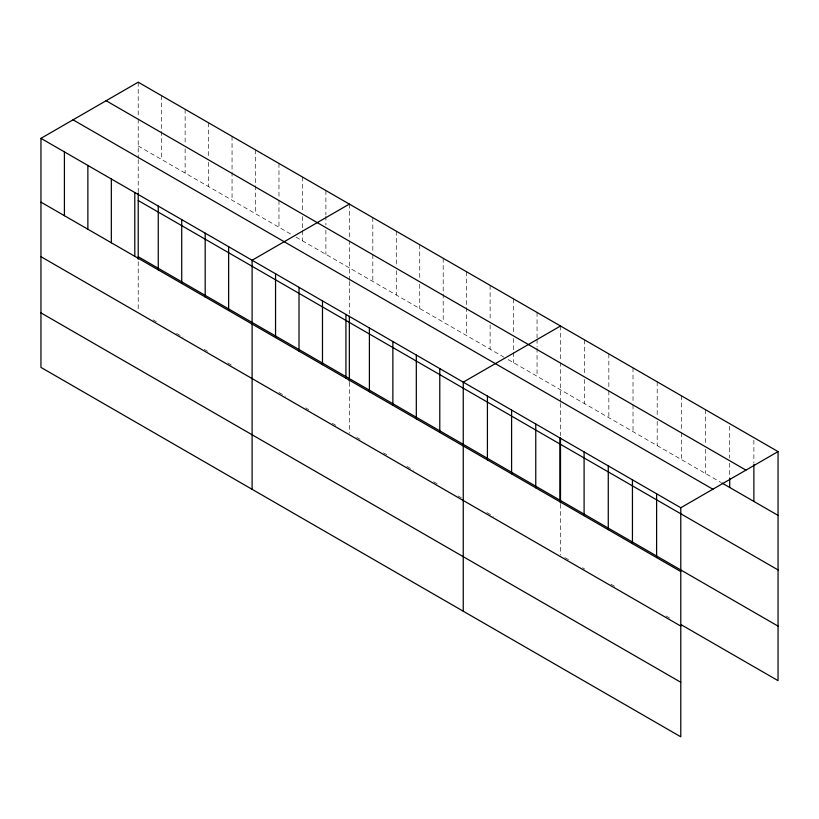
<?xml version="1.0" encoding="UTF-8"?>
<svg xmlns="http://www.w3.org/2000/svg" width="819" height="819" viewBox="0 0 819 819"><rect width="100%" height="100%" fill="white"/><g stroke="black" fill="none" stroke-linecap="round" stroke-linejoin="round"><path stroke-width="0.61" stroke-dasharray="4.09 3.07" d="M349.355 281.521L349.355 313.749M349.355 280.282L349.355 241.093M560.503 403.429L560.503 435.657M560.503 402.19L560.503 363.001M138.216 145.987L291.769 234.643M296.038 237.1L503.982 357.166M508.251 359.623L720.915 482.401M153.143 319.86L156.337 321.713M176.607 333.415L183.006 337.1M204.33 349.416L207.524 351.269M227.795 362.96L232.053 365.428M278.972 392.516L285.37 396.212M305.641 407.903L308.835 409.756M332.299 423.3L336.558 425.757M356.828 437.459L360.022 439.312M383.487 452.856L386.681 454.699M406.941 466.4L413.339 470.086M433.609 481.787L437.868 484.254M458.128 495.945L461.332 497.798M486.926 512.571L493.325 516.267M564.895 557.596L569.297 560.124M582.483 567.741L584.674 569.01M611.046 584.234L615.438 586.773M665.98 615.949L670.372 618.488M753.879 440.192L753.879 463.165M729.709 426.238L729.709 458.138M729.709 463.237L729.709 478.552M705.538 409.735L705.538 444.185M705.538 449.283L705.538 473.525M681.367 395.782L681.367 431.5M681.367 432.78L681.367 459.572M657.196 381.828L657.196 416.267M657.196 421.375L657.196 445.618M633.015 367.864L633.015 403.593M633.015 404.862L633.015 431.654M608.845 353.91L608.845 389.639M608.845 390.909L608.845 417.7M584.674 339.957L584.674 374.406M584.674 379.504L584.674 403.747M560.503 326.003L560.503 361.722M560.503 504.238L560.503 555.057M537.049 312.459L537.049 337.971M537.049 339.25L537.049 346.908M537.049 348.177L537.049 376.249M513.585 298.915L513.585 333.364M513.585 338.462L513.585 351.218M513.585 352.498L513.585 362.704M490.12 285.37L490.12 319.809M490.12 324.918L490.12 349.16M466.666 271.826L466.666 306.265M466.666 307.545L466.666 335.616M443.202 258.282L443.202 292.721M443.202 294.001L443.202 322.072M419.737 244.727L419.737 279.177M419.737 284.285L419.737 308.528M396.283 231.183L396.283 265.632M396.283 270.741L396.283 294.983M372.819 217.639L372.819 253.368M372.819 254.637L372.819 281.429M349.355 204.095L349.355 239.824M349.355 382.33L349.355 433.149M325.901 190.551L325.901 214.793M325.901 216.073L325.901 225M325.901 230.108L325.901 254.34M302.436 177.006L302.436 211.456M302.436 216.554L302.436 229.32M302.436 230.589L302.436 240.796M278.972 163.462L278.972 199.191M278.972 200.46L278.972 227.252M255.518 149.918L255.518 213.708M232.053 136.374L232.053 170.823M232.053 172.092L232.053 200.164M208.599 122.83L208.599 157.279M208.599 162.377L208.599 186.619M185.135 109.285L185.135 143.734M185.135 148.833L185.135 173.075M161.671 95.741L161.671 130.19M161.671 131.46L161.671 159.531M138.216 82.197L138.216 117.916M138.216 119.195L138.216 158.374M138.216 159.623L138.216 193.079M138.216 261.671L138.216 311.251"/><path stroke-width="1.23" d="M40.95 138.35L680.784 507.749L680.784 736.803L40.95 367.403L40.95 138.35L138.216 82.197L778.05 451.597L778.05 680.65L681.367 624.836M349.355 204.095L252.098 260.247L252.098 489.301M560.503 326.003L463.247 382.156L463.247 611.209M680.784 507.749L778.05 451.597M106.112 100.727L745.955 470.126M722.02 483.036L778.05 515.386M73.045 119.82L712.888 489.219M138.216 200.522L778.05 569.932M138.216 256.705L778.05 626.115M40.95 202.139L680.784 571.549M40.95 256.675L680.784 626.085M40.95 312.868L680.784 682.268M753.879 464.434L753.879 501.433M729.709 478.552L729.709 487.479M656.613 493.796L656.613 557.585M632.442 479.842L632.442 543.632M608.271 465.888L608.271 529.678M584.101 451.934L584.101 515.724M560.503 438.134L560.503 502.999M559.93 437.981L559.93 501.771M535.759 424.027L535.759 487.817M511.588 410.063L511.588 473.853M487.418 396.109L487.418 459.899M439.783 368.611L439.783 432.401M416.318 355.067L416.318 418.857M392.864 341.523L392.864 405.313M369.4 327.979L369.4 391.769M349.355 316.226L349.355 381.091M345.935 314.435L345.935 378.224M322.481 300.89L322.481 364.68M299.017 287.346L299.017 351.136M275.553 273.792L275.553 337.592M228.634 246.703L228.634 310.493M205.18 233.159L205.18 296.949M181.716 219.615L181.716 283.405M158.251 206.071L158.251 269.861M138.216 193.079L138.216 259.193M134.797 192.526L134.797 256.316M111.333 178.982L111.333 242.772M87.868 165.438L87.868 229.228M64.414 151.894L64.414 215.684"/></g></svg>
